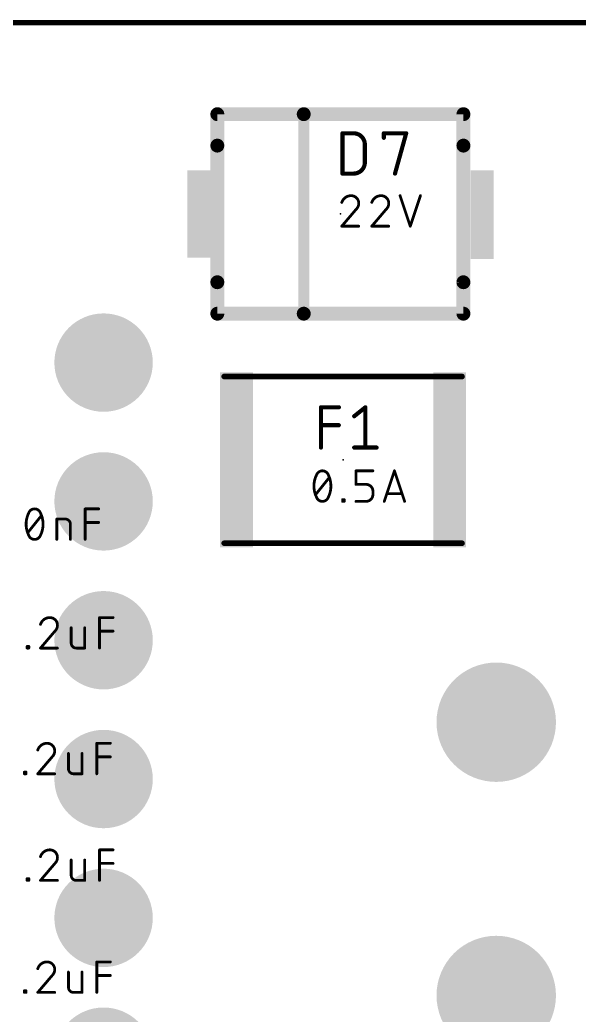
# Model space of a CAD drawing. Extents: x -0.1 to 70.1, y -0.1 to 54.
# Drawn here: x 40.09 to 50.31, y 35.84 to 54.05 of the extents above; entities that cross this region are included whole.
import ezdxf

# ---------------------------------------------------------------- set-up
doc = ezdxf.new("R2010")
doc.units = 0
for name, color, linetype in [('17', 110, 'CONTINUOUS'), ('20', 31, 'CONTINUOUS'), ('21', 253, 'CONTINUOUS'), ('23', 53, 'CONTINUOUS'), ('25', 253, 'CONTINUOUS'), ('27', 253, 'CONTINUOUS'), ('51', 253, 'CONTINUOUS')]:
    doc.layers.add(name, color=color, linetype=linetype)

# ---------------------------------------------------------------- blocks, each defined once
blk = doc.blocks.new('RECT')
blk.add_solid([(-0.5, -0.5), (0.5, -0.5), (-0.5, 0.5), (0.5, 0.5)])
blk = doc.blocks.new('ROUNDP')
at = {"const_width": 0.5}
blk.add_lwpolyline([(0, -0.25, 1), (0, 0.25, 1), (0, -0.25)], format="xyb", dxfattribs=at)

msp = doc.modelspace()

# ---------------------------------------------------------------- linework, layer by layer
at = {"layer": '20', "const_width": 0.1}
msp.add_lwpolyline([(5, 54), (65, 54)], dxfattribs=at)
at = {"layer": '21'}
for points, const_width in [([(43.7, 52.325), (45.28, 52.325)], 0.254), ([(43.7, 52.325), (43.7, 51.75)], 0.254), ([(45.28, 52.325), (48.2, 52.325)], 0.254), ([(48.2, 52.325), (48.2, 51.75)], 0.254), ([(45.28, 52.325), (45.28, 48.675)], 0.2), ([(43.7, 48.675), (43.7, 49.25)], 0.254), ([(45.28, 48.675), (43.7, 48.675)], 0.254), ([(48.2, 48.675), (45.28, 48.675)], 0.254)]:
    msp.add_lwpolyline(points, dxfattribs=dict(at, const_width=const_width))
for points, const_width in [([(43.7, 52.3885, 1), (43.7, 52.2615)], 0.127), ([(43.7635, 52.325, 1), (43.6365, 52.325)], 0.127), ([(45.28, 52.3885, 1), (45.28, 52.2615)], 0.127), ([(45.28, 52.2615, 1), (45.28, 52.3885)], 0.127), ([(48.2635, 52.325, 1), (48.1365, 52.325)], 0.127), ([(48.2, 52.2615, 1), (48.2, 52.3885)], 0.127), ([(45.33, 52.325, 1), (45.23, 52.325)], 0.1), ([(43.6365, 51.75, 1), (43.7635, 51.75)], 0.127), ([(48.1365, 51.75, 1), (48.2635, 51.75)], 0.127), ([(43.7635, 49.25, 1), (43.6365, 49.25)], 0.127), ([(48.2, 49.25, 0.0083), (48.2, 48.675)], 0.254), ([(48.2635, 49.2489, 1), (48.1365, 49.2511)], 0.127), ([(43.7, 48.7385, 1), (43.7, 48.6115)], 0.127), ([(45.28, 48.7385, 1), (45.28, 48.6115)], 0.127), ([(45.28, 48.6115, 1), (45.28, 48.7385)], 0.127), ([(48.2, 48.6115, 1), (48.2, 48.7385)], 0.127), ([(43.6365, 48.675, 1), (43.7635, 48.675)], 0.127), ([(45.23, 48.675, 1), (45.33, 48.675)], 0.1), ([(48.1365, 48.6739, 1), (48.2635, 48.6761)], 0.127)]:
    msp.add_lwpolyline(points, format="xyb", dxfattribs=dict(at, const_width=const_width))
at = {"layer": '23'}
for p in [(45.95, 50.5), (46, 46)]:
    msp.add_point(p, dxfattribs=at)
at = {"layer": '25'}
for points, const_width in [([(45.9881, 51.9938, 1), (45.9881, 51.9557)], 0.0381), ([(46.0072, 51.9747, 1), (45.9691, 51.9747)], 0.0381), ([(46.1927, 51.9938, 1), (46.1927, 51.9557)], 0.0381), ([(46.3973, 51.7701, 0.4142), (46.1927, 51.9747)], 0.0762), ([(46.1927, 51.9557, 1), (46.1927, 51.9938)], 0.0381), ([(46.744, 51.9938, 1), (46.744, 51.9557)], 0.0381), ([(46.7631, 51.9747, 1), (46.725, 51.9747)], 0.0381), ([(46.725, 51.8929, 1), (46.7631, 51.8929)], 0.0381), ([(47.1716, 51.9696, 1), (47.1349, 51.9798)], 0.0381), ([(47.1532, 51.9557, 1), (47.1532, 51.9938)], 0.0381), ([(46.4164, 51.7701, 1), (46.3783, 51.7701)], 0.0381), ([(46.3783, 51.7701, 1), (46.4164, 51.7701)], 0.0381), ([(46.1927, 51.2381, 0.4142), (46.3973, 51.4427)], 0.0762), ([(46.4164, 51.4427, 1), (46.3783, 51.4427)], 0.0381), ([(46.3783, 51.4427, 1), (46.4164, 51.4427)], 0.0381), ([(45.9881, 51.2572, 1), (45.9881, 51.2191)], 0.0381), ([(45.9691, 51.2381, 1), (46.0072, 51.2381)], 0.0381), ([(46.1927, 51.2571, 1), (46.1927, 51.2191)], 0.0381), ([(46.1927, 51.2191, 1), (46.1927, 51.2572)], 0.0381), ([(46.9303, 51.2432, 1), (46.967, 51.233)], 0.0381), ([(45.6137, 46.9619, 1), (45.5756, 46.9619)], 0.0381), ([(45.5947, 46.9809, 1), (45.5947, 46.9428)], 0.0381), ([(45.922, 46.9428, 1), (45.922, 46.9809)], 0.0381), ([(46.4263, 46.9619, 1), (46.3882, 46.9619)], 0.0381), ([(46.4192, 46.947, 1), (46.3954, 46.9768)], 0.0381), ([(46.1908, 46.8131, 1), (46.2146, 46.7833)], 0.0381), ([(45.5947, 46.6536, 1), (45.5947, 46.6155)], 0.0381), ([(45.922, 46.6155, 1), (45.922, 46.6536)], 0.0381), ([(46.2027, 46.2444, 1), (46.2027, 46.2063)], 0.0381), ([(46.6119, 46.2063, 1), (46.6119, 46.2444)], 0.0381), ([(45.5756, 46.2253, 1), (45.6137, 46.2253)], 0.0381), ([(46.3882, 46.2253, 1), (46.4263, 46.2253)], 0.0381)]:
    msp.add_lwpolyline(points, format="xyb", dxfattribs=dict(at, const_width=const_width))
at = {"layer": '25', "const_width": 0.0762}
for points in [[(45.9881, 51.2381), (45.9881, 51.9747)], [(45.9881, 51.9747), (46.1927, 51.9747)], [(46.744, 51.8929), (46.744, 51.9747)], [(46.744, 51.9747), (47.1532, 51.9747)], [(47.1532, 51.9747), (46.9486, 51.2381)], [(46.3973, 51.7701), (46.3973, 51.4427)], [(46.1927, 51.2381), (45.9881, 51.2381)], [(45.5947, 46.2253), (45.5947, 46.9619)], [(45.5947, 46.9619), (45.922, 46.9619)], [(46.2027, 46.7982), (46.4073, 46.9619)], [(46.4073, 46.9619), (46.4073, 46.2253)], [(45.5947, 46.6345), (45.922, 46.6345)], [(46.2027, 46.2253), (46.6119, 46.2253)]]:
    msp.add_lwpolyline(points, dxfattribs=at)
at = {"layer": '27'}
for points, const_width in [([(46.1461, 50.8342, 0.3252), (45.9754, 50.71)], 0.0508), ([(46.2858, 50.6945, 0.4142), (46.1461, 50.8342)], 0.0508), ([(46.1461, 50.8469, 1), (46.1461, 50.8215)], 0.0254), ([(46.1461, 50.8215, 1), (46.1461, 50.8469)], 0.0254), ([(46.6948, 50.8342, 0.3252), (46.524, 50.71)], 0.0508), ([(46.8345, 50.6945, 0.4142), (46.6948, 50.8342)], 0.0508), ([(46.6948, 50.8469, 1), (46.6948, 50.8215)], 0.0254), ([(46.6948, 50.8215, 1), (46.6948, 50.8469)], 0.0254), ([(47.0537, 50.8382, 1), (47.0296, 50.8302)], 0.0254), ([(47.4262, 50.8302, 1), (47.4021, 50.8382)], 0.0254), ([(45.9633, 50.7139, 1), (45.9875, 50.7061)], 0.0254), ([(46.2393, 50.5858, 0.2053), (46.2858, 50.6945)], 0.0508), ([(46.2985, 50.6945, 1), (46.2731, 50.6945)], 0.0254), ([(46.2731, 50.6945, 1), (46.2985, 50.6945)], 0.0254), ([(46.512, 50.7139, 1), (46.5361, 50.7061)], 0.0254), ([(46.7879, 50.5858, 0.2053), (46.8345, 50.6945)], 0.0508), ([(46.8472, 50.6945, 1), (46.8218, 50.6945)], 0.0254), ([(46.8218, 50.6945, 1), (46.8472, 50.6945)], 0.0254), ([(46.2305, 50.595, 1), (46.248, 50.5766)], 0.0254), ([(46.249, 50.5776, 1), (46.2296, 50.5941)], 0.0254), ([(46.7792, 50.595, 1), (46.7967, 50.5766)], 0.0254), ([(46.7976, 50.5776, 1), (46.7782, 50.5941)], 0.0254), ([(45.9754, 50.2881, 1), (45.9754, 50.2627)], 0.0254), ([(45.9657, 50.2836, 1), (45.9851, 50.2672)], 0.0254), ([(46.2858, 50.2627, 1), (46.2858, 50.2881)], 0.0254), ([(46.524, 50.2881, 1), (46.524, 50.2627)], 0.0254), ([(46.5144, 50.2836, 1), (46.5337, 50.2672)], 0.0254), ([(46.8345, 50.2627, 1), (46.8345, 50.2881)], 0.0254), ([(47.2158, 50.2794, 1), (47.2399, 50.2714)], 0.0254), ([(47.2158, 50.2714, 1), (47.2399, 50.2794)], 0.0254), ([(45.513, 45.722, 0.1139), (45.4664, 45.5202)], 0.0508), ([(45.5009, 45.7261, 1), (45.525, 45.7179)], 0.0254), ([(45.6216, 45.7996, 0.3205), (45.513, 45.722)], 0.0508), ([(45.5244, 45.7164, 1), (45.5015, 45.7276)], 0.0254), ([(45.7303, 45.722, 0.3205), (45.6216, 45.7996)], 0.0508), ([(45.6216, 45.8123, 1), (45.6216, 45.7869)], 0.0254), ([(45.6216, 45.7869, 1), (45.6216, 45.8123)], 0.0254), ([(45.7417, 45.7276, 1), (45.7188, 45.7164)], 0.0254), ([(45.7768, 45.5202, 0.1139), (45.7303, 45.722)], 0.0508), ([(45.7182, 45.7179, 1), (45.7423, 45.7261)], 0.0254), ([(46.2472, 45.7996, 1), (46.2218, 45.7996)], 0.0254), ([(46.2345, 45.8123, 1), (46.2345, 45.7869)], 0.0254), ([(46.5449, 45.7869, 1), (46.5449, 45.8123)], 0.0254), ([(46.9504, 45.8036, 1), (46.9263, 45.7956)], 0.0254), ([(46.9504, 45.7956, 1), (46.9263, 45.8036)], 0.0254), ([(45.4664, 45.5202, 0.1139), (45.513, 45.3184)], 0.0508), ([(45.4791, 45.5202, 1), (45.4537, 45.5202)], 0.0254), ([(45.4537, 45.5202, 1), (45.4791, 45.5202)], 0.0254), ([(45.7303, 45.3184, 0.1139), (45.7768, 45.5202)], 0.0508), ([(45.7557, 45.6675, 1), (45.7359, 45.6834)], 0.0254), ([(45.7895, 45.5202, 1), (45.7641, 45.5202)], 0.0254), ([(45.7641, 45.5202, 1), (45.7895, 45.5202)], 0.0254), ([(46.2345, 45.5639, 1), (46.2345, 45.5385)], 0.0254), ([(46.2218, 45.5512, 1), (46.2472, 45.5512)], 0.0254), ([(46.5449, 45.4271, 0.4142), (46.4207, 45.5512)], 0.0508), ([(46.4207, 45.5639, 1), (46.4207, 45.5385)], 0.0254), ([(46.4207, 45.5385, 1), (46.4207, 45.5639)], 0.0254), ([(45.4875, 45.3729, 1), (45.5073, 45.357)], 0.0254), ([(45.525, 45.3225, 1), (45.5009, 45.3143)], 0.0254), ([(45.513, 45.3184, 0.3205), (45.6216, 45.2408)], 0.0508), ([(45.6216, 45.2408, 0.3205), (45.7303, 45.3184)], 0.0508), ([(45.7423, 45.3143, 1), (45.7182, 45.3225)], 0.0254), ([(46.4207, 45.2408, 0.4142), (46.5449, 45.365)], 0.0508), ([(46.5576, 45.4271, 1), (46.5322, 45.4271)], 0.0254), ([(46.5322, 45.4271, 1), (46.5576, 45.4271)], 0.0254), ([(46.5576, 45.365, 1), (46.5322, 45.365)], 0.0254), ([(46.5322, 45.365, 1), (46.5576, 45.365)], 0.0254), ([(46.7986, 45.3932, 1), (46.7986, 45.3678)], 0.0254), ([(47.078, 45.3678, 1), (47.078, 45.3932)], 0.0254), ([(45.5015, 45.3128, 1), (45.5244, 45.324)], 0.0254), ([(45.6216, 45.2535, 1), (45.6216, 45.2281)], 0.0254), ([(45.6216, 45.2281, 1), (45.6216, 45.2535)], 0.0254), ([(45.7188, 45.324, 1), (45.7417, 45.3128)], 0.0254), ([(46.0028, 45.2718, 1), (45.9774, 45.2718)], 0.0254), ([(45.9901, 45.2845, 1), (45.9901, 45.2591)], 0.0254), ([(45.9901, 45.2535, 1), (45.9901, 45.2281)], 0.0254), ([(45.9774, 45.2408, 1), (46.0028, 45.2408)], 0.0254), ([(46.0339, 45.2718, 1), (46.0085, 45.2718)], 0.0254), ([(46.0085, 45.2408, 1), (46.0339, 45.2408)], 0.0254), ([(46.0212, 45.2591, 1), (46.0212, 45.2845)], 0.0254), ([(46.0212, 45.2281, 1), (46.0212, 45.2535)], 0.0254), ([(46.2345, 45.2535, 1), (46.2345, 45.2281)], 0.0254), ([(46.4207, 45.2535, 1), (46.4207, 45.2281)], 0.0254), ([(46.4207, 45.2281, 1), (46.4207, 45.2535)], 0.0254), ([(46.74, 45.2448, 1), (46.7641, 45.2368)], 0.0254), ([(47.1126, 45.2368, 1), (47.1366, 45.2448)], 0.0254), ([(40.2498, 45.0257, 0.1139), (40.2033, 44.8239)], 0.0508), ([(40.3585, 45.1033, 0.3205), (40.2498, 45.0257)], 0.0508), ([(40.2378, 45.0298, 1), (40.2618, 45.0215)], 0.0254), ([(40.2612, 45.0201, 1), (40.2384, 45.0312)], 0.0254), ([(40.4671, 45.0257, 0.3205), (40.3585, 45.1033)], 0.0508), ([(40.3585, 45.116, 1), (40.3585, 45.0906)], 0.0254), ([(40.3585, 45.0906, 1), (40.3585, 45.116)], 0.0254), ([(40.5137, 44.8239, 0.1139), (40.4671, 45.0257)], 0.0508), ([(40.4785, 45.0312, 1), (40.4557, 45.0201)], 0.0254), ([(40.4551, 45.0215, 1), (40.4791, 45.0298)], 0.0254), ([(40.4926, 44.9712, 1), (40.4727, 44.987)], 0.0254), ([(41.296, 45.1033, 1), (41.2706, 45.1033)], 0.0254), ([(41.2833, 45.116, 1), (41.2833, 45.0906)], 0.0254), ([(41.5317, 45.0906, 1), (41.5317, 45.116)], 0.0254), ([(40.2033, 44.8239, 0.1139), (40.2498, 44.6221)], 0.0508), ([(40.216, 44.8239, 1), (40.1906, 44.8239)], 0.0254), ([(40.1906, 44.8239, 1), (40.216, 44.8239)], 0.0254), ([(40.4671, 44.6221, 0.1139), (40.5137, 44.8239)], 0.0508), ([(40.5264, 44.8239, 1), (40.501, 44.8239)], 0.0254), ([(40.501, 44.8239, 1), (40.5264, 44.8239)], 0.0254), ([(40.7774, 44.917, 1), (40.752, 44.917)], 0.0254), ([(40.7647, 44.9297, 1), (40.7647, 44.9043)], 0.0254), ([(41.013, 44.8239, 0.4142), (40.9199, 44.917)], 0.0508), ([(40.9199, 44.9297, 1), (40.9199, 44.9043)], 0.0254), ([(40.9199, 44.9043, 1), (40.9199, 44.9297)], 0.0254), ([(41.0257, 44.8239, 1), (41.0003, 44.8239)], 0.0254), ([(41.0003, 44.8239, 1), (41.0257, 44.8239)], 0.0254), ([(41.2833, 44.8676, 1), (41.2833, 44.8422)], 0.0254), ([(41.5317, 44.8422, 1), (41.5317, 44.8676)], 0.0254), ([(40.2244, 44.6766, 1), (40.2442, 44.6607)], 0.0254), ([(40.2498, 44.6221, 0.3205), (40.3585, 44.5445)], 0.0508), ([(40.2618, 44.6262, 1), (40.2378, 44.618)], 0.0254), ([(40.2384, 44.6165, 1), (40.2612, 44.6276)], 0.0254), ([(40.3585, 44.5445, 0.3205), (40.4671, 44.6221)], 0.0508), ([(40.4557, 44.6276, 1), (40.4785, 44.6165)], 0.0254), ([(40.4791, 44.618, 1), (40.4551, 44.6262)], 0.0254), ([(40.3585, 44.5572, 1), (40.3585, 44.5318)], 0.0254), ([(40.3585, 44.5318, 1), (40.3585, 44.5572)], 0.0254), ([(40.752, 44.5445, 1), (40.7774, 44.5445)], 0.0254), ([(41.0003, 44.5445, 1), (41.0257, 44.5445)], 0.0254), ([(41.2706, 44.5445, 1), (41.296, 44.5445)], 0.0254), ([(40.6369, 43.1146, 0.3252), (40.4662, 42.9904)], 0.0508), ([(40.4541, 42.9943, 1), (40.4782, 42.9865)], 0.0254), ([(40.7766, 42.9749, 0.4142), (40.6369, 43.1146)], 0.0508), ([(40.6369, 43.1273, 1), (40.6369, 43.1019)], 0.0254), ([(40.6369, 43.1019, 1), (40.6369, 43.1273)], 0.0254), ([(40.73, 42.8662, 0.2053), (40.7766, 42.9749)], 0.0508), ([(40.7893, 42.9749, 1), (40.7639, 42.9749)], 0.0254), ([(40.7639, 42.9749, 1), (40.7893, 42.9749)], 0.0254), ([(41.5589, 43.1146, 1), (41.5335, 43.1146)], 0.0254), ([(41.5462, 43.1273, 1), (41.5462, 43.1019)], 0.0254), ([(41.7946, 43.1019, 1), (41.7946, 43.1273)], 0.0254), ([(40.7213, 42.8754, 1), (40.7388, 42.857)], 0.0254), ([(40.7397, 42.858, 1), (40.7204, 42.8745)], 0.0254), ([(41.0403, 42.9283, 1), (41.0149, 42.9283)], 0.0254), ([(41.2886, 42.9283, 1), (41.2632, 42.9283)], 0.0254), ([(41.5462, 42.8789, 1), (41.5462, 42.8535)], 0.0254), ([(41.7946, 42.8535, 1), (41.7946, 42.8789)], 0.0254), ([(40.2345, 42.5868, 1), (40.2091, 42.5868)], 0.0254), ([(40.2218, 42.5995, 1), (40.2218, 42.5741)], 0.0254), ([(40.2656, 42.5868, 1), (40.2402, 42.5868)], 0.0254), ([(40.2529, 42.5741, 1), (40.2529, 42.5995)], 0.0254), ([(41.0276, 42.6489, 0.4142), (41.1207, 42.5558)], 0.0508), ([(41.0403, 42.6489, 1), (41.0149, 42.6489)], 0.0254), ([(41.0149, 42.6489, 1), (41.0403, 42.6489)], 0.0254), ([(40.2218, 42.5685, 1), (40.2218, 42.5431)], 0.0254), ([(40.2091, 42.5558, 1), (40.2345, 42.5558)], 0.0254), ([(40.2402, 42.5558, 1), (40.2656, 42.5558)], 0.0254), ([(40.2529, 42.5431, 1), (40.2529, 42.5685)], 0.0254), ([(40.4662, 42.5685, 1), (40.4662, 42.5431)], 0.0254), ([(40.4565, 42.564, 1), (40.4758, 42.5476)], 0.0254), ([(40.7766, 42.5431, 1), (40.7766, 42.5685)], 0.0254), ([(41.1207, 42.5685, 1), (41.1207, 42.5431)], 0.0254), ([(41.1207, 42.5431, 1), (41.1207, 42.5685)], 0.0254), ([(41.2632, 42.5558, 1), (41.2886, 42.5558)], 0.0254), ([(41.2759, 42.5431, 1), (41.2759, 42.5685)], 0.0254), ([(41.5335, 42.5558, 1), (41.5589, 42.5558)], 0.0254), ([(40.5869, 40.8146, 0.3252), (40.4162, 40.6904)], 0.0508), ([(40.7266, 40.6749, 0.4142), (40.5869, 40.8146)], 0.0508), ([(40.5869, 40.8273, 1), (40.5869, 40.8019)], 0.0254), ([(40.5869, 40.8019, 1), (40.5869, 40.8273)], 0.0254), ([(41.5089, 40.8146, 1), (41.4835, 40.8146)], 0.0254), ([(41.4962, 40.8273, 1), (41.4962, 40.8019)], 0.0254), ([(41.7446, 40.8019, 1), (41.7446, 40.8273)], 0.0254), ([(40.4041, 40.6943, 1), (40.4282, 40.6865)], 0.0254), ([(40.68, 40.5662, 0.2053), (40.7266, 40.6749)], 0.0508), ([(40.7393, 40.6749, 1), (40.7139, 40.6749)], 0.0254), ([(40.7139, 40.6749, 1), (40.7393, 40.6749)], 0.0254), ([(40.9903, 40.6283, 1), (40.9648, 40.6283)], 0.0254), ([(41.2386, 40.6283, 1), (41.2132, 40.6283)], 0.0254), ([(40.6713, 40.5754, 1), (40.6888, 40.557)], 0.0254), ([(40.6897, 40.558, 1), (40.6704, 40.5745)], 0.0254), ([(41.4962, 40.5789, 1), (41.4962, 40.5535)], 0.0254), ([(41.7446, 40.5535, 1), (41.7446, 40.5789)], 0.0254), ([(40.1845, 40.2868, 1), (40.1591, 40.2868)], 0.0254), ([(40.1718, 40.2995, 1), (40.1718, 40.2741)], 0.0254), ([(40.1718, 40.2685, 1), (40.1718, 40.2431)], 0.0254), ([(40.1591, 40.2558, 1), (40.1845, 40.2558)], 0.0254), ([(40.2156, 40.2868, 1), (40.1902, 40.2868)], 0.0254), ([(40.1902, 40.2558, 1), (40.2156, 40.2558)], 0.0254), ([(40.2029, 40.2741, 1), (40.2029, 40.2995)], 0.0254), ([(40.2029, 40.2431, 1), (40.2029, 40.2685)], 0.0254), ([(40.4162, 40.2685, 1), (40.4162, 40.2431)], 0.0254), ([(40.4065, 40.264, 1), (40.4258, 40.2476)], 0.0254), ([(40.7266, 40.2431, 1), (40.7266, 40.2685)], 0.0254), ([(40.9903, 40.3489, 1), (40.9648, 40.3489)], 0.0254), ([(40.9648, 40.3489, 1), (40.9903, 40.3489)], 0.0254), ([(40.9776, 40.3489, 0.4142), (41.0707, 40.2558)], 0.0508), ([(41.0707, 40.2685, 1), (41.0707, 40.2431)], 0.0254), ([(41.0707, 40.2431, 1), (41.0707, 40.2685)], 0.0254), ([(41.2132, 40.2558, 1), (41.2386, 40.2558)], 0.0254), ([(41.2259, 40.2431, 1), (41.2259, 40.2685)], 0.0254), ([(41.4835, 40.2558, 1), (41.5089, 40.2558)], 0.0254), ([(40.6369, 38.8646, 0.3252), (40.4662, 38.7404)], 0.0508), ([(40.7766, 38.7249, 0.4142), (40.6369, 38.8646)], 0.0508), ([(40.6369, 38.8773, 1), (40.6369, 38.8519)], 0.0254), ([(40.6369, 38.8519, 1), (40.6369, 38.8773)], 0.0254), ([(41.5589, 38.8646, 1), (41.5335, 38.8646)], 0.0254), ([(41.5462, 38.8773, 1), (41.5462, 38.8519)], 0.0254), ([(41.7946, 38.8519, 1), (41.7946, 38.8773)], 0.0254), ([(40.4541, 38.7443, 1), (40.4782, 38.7365)], 0.0254), ([(40.73, 38.6162, 0.2053), (40.7766, 38.7249)], 0.0508), ([(40.7213, 38.6254, 1), (40.7388, 38.607)], 0.0254), ([(40.7397, 38.608, 1), (40.7204, 38.6245)], 0.0254), ([(40.7893, 38.7249, 1), (40.7639, 38.7249)], 0.0254), ([(40.7639, 38.7249, 1), (40.7893, 38.7249)], 0.0254), ([(41.0403, 38.6783, 1), (41.0149, 38.6783)], 0.0254), ([(41.2886, 38.6783, 1), (41.2632, 38.6783)], 0.0254), ([(41.5462, 38.6289, 1), (41.5462, 38.6035)], 0.0254), ([(41.7946, 38.6035, 1), (41.7946, 38.6289)], 0.0254), ([(41.0276, 38.3989, 0.4142), (41.1207, 38.3058)], 0.0508), ([(41.0403, 38.3989, 1), (41.0149, 38.3989)], 0.0254), ([(40.2345, 38.3368, 1), (40.2091, 38.3368)], 0.0254), ([(40.2218, 38.3495, 1), (40.2218, 38.3241)], 0.0254), ([(40.2218, 38.3185, 1), (40.2218, 38.2931)], 0.0254), ([(40.2091, 38.3058, 1), (40.2345, 38.3058)], 0.0254), ([(40.2656, 38.3368, 1), (40.2402, 38.3368)], 0.0254), ([(40.2402, 38.3058, 1), (40.2656, 38.3058)], 0.0254), ([(40.2529, 38.3241, 1), (40.2529, 38.3495)], 0.0254), ([(40.2529, 38.2931, 1), (40.2529, 38.3185)], 0.0254), ([(40.4662, 38.3185, 1), (40.4662, 38.2931)], 0.0254), ([(40.4565, 38.314, 1), (40.4758, 38.2976)], 0.0254), ([(40.7766, 38.2931, 1), (40.7766, 38.3185)], 0.0254), ([(41.0149, 38.3989, 1), (41.0403, 38.3989)], 0.0254), ([(41.1207, 38.3185, 1), (41.1207, 38.2931)], 0.0254), ([(41.1207, 38.2931, 1), (41.1207, 38.3185)], 0.0254), ([(41.2632, 38.3058, 1), (41.2886, 38.3058)], 0.0254), ([(41.2759, 38.2931, 1), (41.2759, 38.3185)], 0.0254), ([(41.5335, 38.3058, 1), (41.5589, 38.3058)], 0.0254), ([(40.5869, 36.8146, 0.3252), (40.4162, 36.6904)], 0.0508), ([(40.7266, 36.6749, 0.4142), (40.5869, 36.8146)], 0.0508), ([(40.5869, 36.8273, 1), (40.5869, 36.8019)], 0.0254), ([(40.5869, 36.8019, 1), (40.5869, 36.8273)], 0.0254), ([(41.5089, 36.8146, 1), (41.4835, 36.8146)], 0.0254), ([(41.4962, 36.8273, 1), (41.4962, 36.8019)], 0.0254), ([(41.7446, 36.8019, 1), (41.7446, 36.8273)], 0.0254), ([(40.4041, 36.6943, 1), (40.4282, 36.6865)], 0.0254), ([(40.68, 36.5662, 0.2053), (40.7266, 36.6749)], 0.0508), ([(40.7393, 36.6749, 1), (40.7139, 36.6749)], 0.0254), ([(40.7139, 36.6749, 1), (40.7393, 36.6749)], 0.0254), ([(40.9903, 36.6283, 1), (40.9648, 36.6283)], 0.0254), ([(41.2386, 36.6283, 1), (41.2132, 36.6283)], 0.0254), ([(40.6713, 36.5754, 1), (40.6888, 36.557)], 0.0254), ([(40.6897, 36.558, 1), (40.6704, 36.5745)], 0.0254), ([(41.4962, 36.5789, 1), (41.4962, 36.5535)], 0.0254), ([(41.7446, 36.5535, 1), (41.7446, 36.5789)], 0.0254), ([(40.1845, 36.2868, 1), (40.1591, 36.2868)], 0.0254), ([(40.1718, 36.2995, 1), (40.1718, 36.2741)], 0.0254), ([(40.1718, 36.2685, 1), (40.1718, 36.2431)], 0.0254), ([(40.1591, 36.2558, 1), (40.1845, 36.2558)], 0.0254), ([(40.2156, 36.2868, 1), (40.1902, 36.2868)], 0.0254), ([(40.1902, 36.2558, 1), (40.2156, 36.2558)], 0.0254), ([(40.2029, 36.2741, 1), (40.2029, 36.2995)], 0.0254), ([(40.2029, 36.2431, 1), (40.2029, 36.2685)], 0.0254), ([(40.4162, 36.2685, 1), (40.4162, 36.2431)], 0.0254), ([(40.4065, 36.264, 1), (40.4258, 36.2476)], 0.0254), ([(40.7266, 36.2431, 1), (40.7266, 36.2685)], 0.0254), ([(40.9903, 36.3489, 1), (40.9648, 36.3489)], 0.0254), ([(40.9648, 36.3489, 1), (40.9903, 36.3489)], 0.0254), ([(40.9776, 36.3489, 0.4142), (41.0707, 36.2558)], 0.0508), ([(41.0707, 36.2685, 1), (41.0707, 36.2431)], 0.0254), ([(41.0707, 36.2431, 1), (41.0707, 36.2685)], 0.0254), ([(41.2132, 36.2558, 1), (41.2386, 36.2558)], 0.0254), ([(41.2259, 36.2431, 1), (41.2259, 36.2685)], 0.0254), ([(41.4835, 36.2558, 1), (41.5089, 36.2558)], 0.0254)]:
    msp.add_lwpolyline(points, format="xyb", dxfattribs=dict(at, const_width=const_width))
at = {"layer": '27', "const_width": 0.0508}
for points in [[(47.0416, 50.8342), (47.2279, 50.2754)], [(47.2279, 50.2754), (47.4142, 50.8342)], [(46.2393, 50.5858), (45.9754, 50.2754)], [(46.7879, 50.5858), (46.524, 50.2754)], [(45.9754, 50.2754), (46.2858, 50.2754)], [(46.524, 50.2754), (46.8345, 50.2754)], [(46.2345, 45.5512), (46.2345, 45.7996)], [(46.2345, 45.7996), (46.5449, 45.7996)], [(46.7521, 45.2408), (46.9383, 45.7996)], [(46.9383, 45.7996), (47.1246, 45.2408)], [(45.4974, 45.365), (45.7458, 45.6754)], [(46.4207, 45.5512), (46.2345, 45.5512)], [(46.5449, 45.365), (46.5449, 45.4271)], [(47.078, 45.3805), (46.7986, 45.3805)], [(45.9901, 45.2408), (45.9901, 45.2718)], [(45.9901, 45.2718), (46.0212, 45.2718)], [(46.0212, 45.2408), (45.9901, 45.2408)], [(46.0212, 45.2718), (46.0212, 45.2408)], [(46.2345, 45.2408), (46.4207, 45.2408)], [(40.2343, 44.6686), (40.4827, 44.9791)], [(41.2833, 44.5445), (41.2833, 45.1033)], [(41.2833, 45.1033), (41.5317, 45.1033)], [(40.7647, 44.5445), (40.7647, 44.917)], [(40.7647, 44.917), (40.9199, 44.917)], [(41.013, 44.8239), (41.013, 44.5445)], [(41.2833, 44.8549), (41.5317, 44.8549)], [(41.5462, 42.5558), (41.5462, 43.1146)], [(41.5462, 43.1146), (41.7946, 43.1146)], [(40.73, 42.8662), (40.4662, 42.5558)], [(41.0276, 42.9283), (41.0276, 42.6489)], [(41.2759, 42.5558), (41.2759, 42.9283)], [(41.5462, 42.8662), (41.7946, 42.8662)], [(40.2218, 42.5558), (40.2218, 42.5868)], [(40.2218, 42.5868), (40.2529, 42.5868)], [(40.2529, 42.5868), (40.2529, 42.5558)], [(40.2529, 42.5558), (40.2218, 42.5558)], [(40.4662, 42.5558), (40.7766, 42.5558)], [(41.1207, 42.5558), (41.2759, 42.5558)], [(41.4962, 40.2558), (41.4962, 40.8146)], [(41.4962, 40.8146), (41.7446, 40.8146)], [(40.9776, 40.6283), (40.9776, 40.3489)], [(41.2259, 40.2558), (41.2259, 40.6283)], [(40.68, 40.5662), (40.4162, 40.2558)], [(41.4962, 40.5662), (41.7446, 40.5662)], [(40.1718, 40.2558), (40.1718, 40.2868)], [(40.1718, 40.2868), (40.2029, 40.2868)], [(40.2029, 40.2558), (40.1718, 40.2558)], [(40.2029, 40.2868), (40.2029, 40.2558)], [(40.4162, 40.2558), (40.7266, 40.2558)], [(41.0707, 40.2558), (41.2259, 40.2558)], [(41.5462, 38.3058), (41.5462, 38.8646)], [(41.5462, 38.8646), (41.7946, 38.8646)], [(40.73, 38.6162), (40.4662, 38.3058)], [(41.0276, 38.6783), (41.0276, 38.3989)], [(41.2759, 38.3058), (41.2759, 38.6783)], [(41.5462, 38.6162), (41.7946, 38.6162)], [(40.2218, 38.3058), (40.2218, 38.3368)], [(40.2218, 38.3368), (40.2529, 38.3368)], [(40.2529, 38.3058), (40.2218, 38.3058)], [(40.2529, 38.3368), (40.2529, 38.3058)], [(40.4662, 38.3058), (40.7766, 38.3058)], [(41.1207, 38.3058), (41.2759, 38.3058)], [(41.4962, 36.2558), (41.4962, 36.8146)], [(41.4962, 36.8146), (41.7446, 36.8146)], [(40.9776, 36.6283), (40.9776, 36.3489)], [(41.2259, 36.2558), (41.2259, 36.6283)], [(40.68, 36.5662), (40.4162, 36.2558)], [(41.4962, 36.5662), (41.7446, 36.5662)], [(40.1718, 36.2558), (40.1718, 36.2868)], [(40.1718, 36.2868), (40.2029, 36.2868)], [(40.2029, 36.2558), (40.1718, 36.2558)], [(40.2029, 36.2868), (40.2029, 36.2558)], [(40.4162, 36.2558), (40.7266, 36.2558)], [(41.0707, 36.2558), (41.2259, 36.2558)]]:
    msp.add_lwpolyline(points, dxfattribs=at)
at = {"layer": '51'}
for points, const_width in [([(43.7, 49.25), (43.7, 51.75)], 0.254), ([(48.2, 51.75), (48.2, 49.25)], 0.254), ([(43.825, 47.525), (48.175, 47.525)], 0.1016), ([(48.175, 44.475), (43.825, 44.475)], 0.1016)]:
    msp.add_lwpolyline(points, dxfattribs=dict(at, const_width=const_width))
for points, const_width in [([(43.7635, 51.75, 1), (43.6365, 51.75)], 0.127), ([(48.2635, 51.75, 1), (48.1365, 51.75)], 0.127), ([(43.6365, 49.25, 1), (43.7635, 49.25)], 0.127), ([(48.1365, 49.25, 1), (48.2635, 49.25)], 0.127), ([(43.825, 47.5504, 1), (43.825, 47.4996)], 0.0508), ([(48.175, 47.4996, 1), (48.175, 47.5504)], 0.0508), ([(43.825, 44.5004, 1), (43.825, 44.4496)], 0.0508), ([(48.175, 44.4496, 1), (48.175, 44.5004)], 0.0508)]:
    msp.add_lwpolyline(points, format="xyb", dxfattribs=dict(at, const_width=const_width))

# ---------------------------------------------------------------- block references
at = {"layer": '17', "xscale": 1.8, "yscale": 1.8}
for p in [(41.62, 47.78), (41.62, 47.78), (41.62, 45.24), (41.62, 45.24), (41.62, 42.7), (41.62, 42.7), (41.62, 40.16), (41.62, 40.16), (41.62, 37.62), (41.62, 37.62), (41.62, 35.08), (41.62, 35.08)]:
    msp.add_blockref('ROUNDP', p, dxfattribs=at)
at = {"layer": '17', "xscale": 2.1844, "yscale": 2.1844, "rotation": 270}
for p in [(48.8, 41.2), (48.8, 41.2), (48.8, 36.2), (48.8, 36.2)]:
    msp.add_blockref('ROUNDP', p, dxfattribs=at)
at = {"layer": '51', "xscale": 0.42}
for p, yscale in [((43.36, 50.5), 1.6), ((48.54, 50.4875), 1.625)]:
    msp.add_blockref('RECT', p, dxfattribs=dict(at, yscale=yscale))
at = {"layer": '51', "xscale": 0.6, "yscale": 3.2, "rotation": 180}
for p in [(44.05, 46), (47.95, 46)]:
    msp.add_blockref('RECT', p, dxfattribs=at)

doc.saveas('drawing.dxf')
